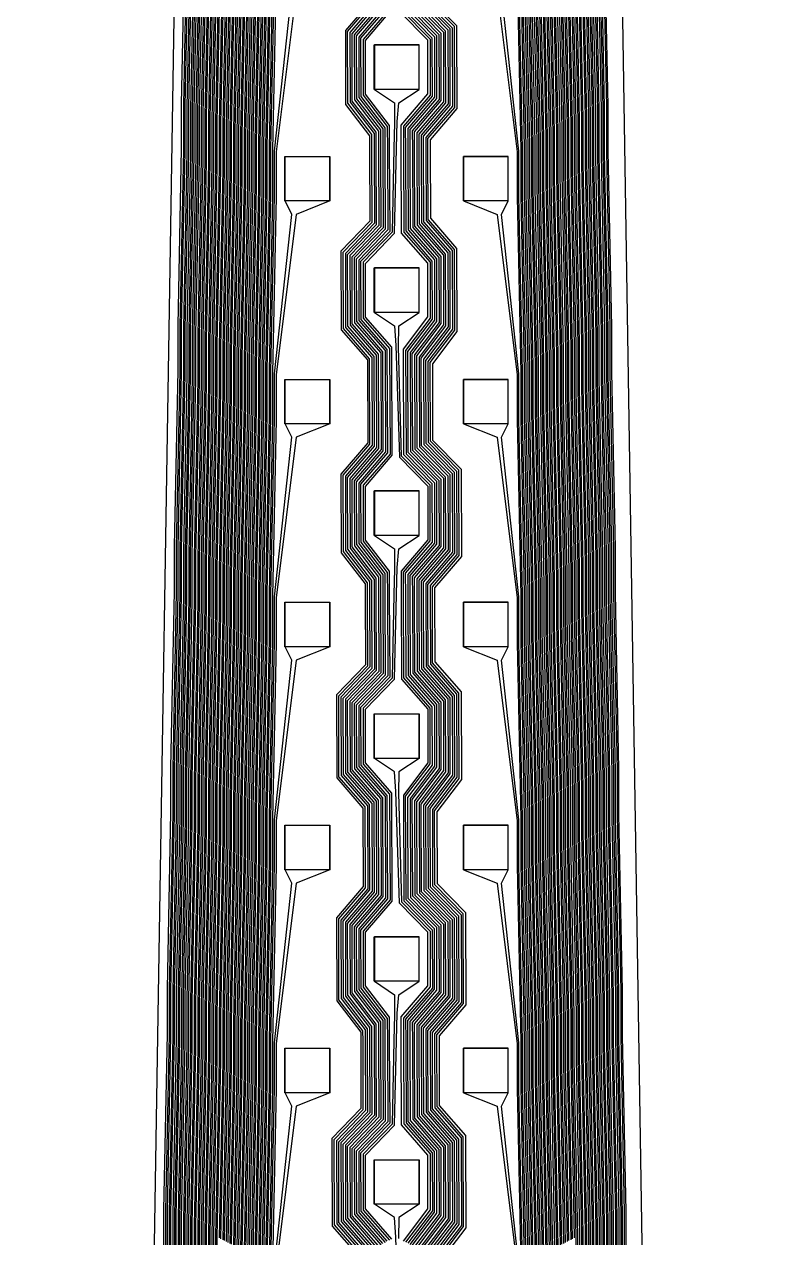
# Model space of a CAD drawing. Header units: inches. Extents: x 106592 to 209533, y 57057 to 74911.
# Drawn here: x 198559.2 to 198726, y 73486.3 to 73758.4 of the extents above; entities that cross this region are included whole.
import ezdxf

# ---------------------------------------------------------------- set-up
doc = ezdxf.new("R2010")
doc.units = ezdxf.units.IN
doc.header["$MEASUREMENT"] = 0
for name, color, linetype in [('metal', 221, 'Continuous'), ('nitride window', 40, 'Continuous'), ('profile', 140, 'Continuous')]:
    doc.layers.add(name, color=color, linetype=linetype)

msp = doc.modelspace()

# ---------------------------------------------------------------- linework, layer by layer
at = {"layer": 'metal'}
for points in [[(198590.42, 73482.47), (198590.42, 73492.47), (198591.22, 73532.07), (198591.22, 73542.07), (198592.02, 73581.67), (198592.02, 73591.67), (198592.82, 73631.27), (198592.82, 73641.27), (198593.62, 73680.86), (198593.62, 73690.86), (198594.42, 73730.46), (198594.42, 73740.46), (198595.22, 73780.06)], [(198595.62, 73779.86), (198594.82, 73740.26), (198594.82, 73730.26), (198594.02, 73690.66), (198594.02, 73680.66), (198593.22, 73641.06), (198593.22, 73631.06), (198592.42, 73591.47), (198592.42, 73581.47), (198591.62, 73541.87), (198591.62, 73531.87), (198590.82, 73492.27), (198590.82, 73482.27)], [(198591.22, 73482.07), (198591.22, 73492.07), (198592.02, 73531.67), (198592.02, 73541.67), (198592.82, 73581.27), (198592.82, 73591.27), (198593.62, 73630.86), (198593.62, 73640.86), (198594.42, 73680.46), (198594.42, 73690.46), (198595.22, 73730.06), (198595.22, 73740.06), (198596.02, 73779.66)], [(198596.42, 73779.45), (198595.62, 73739.86), (198595.62, 73729.86), (198594.82, 73690.26), (198594.82, 73680.26), (198594.02, 73640.66), (198594.02, 73630.66), (198593.22, 73591.06), (198593.22, 73581.06), (198592.42, 73541.47), (198592.42, 73531.47), (198591.62, 73491.87), (198591.62, 73481.87)], [(198592.02, 73481.67), (198592.02, 73491.67), (198592.82, 73531.27), (198592.82, 73541.27), (198593.62, 73580.86), (198593.62, 73590.86), (198594.42, 73630.46), (198594.42, 73640.46), (198595.22, 73680.06), (198595.22, 73690.06), (198596.02, 73729.66), (198596.02, 73739.66), (198596.82, 73779.25)], [(198597.22, 73779.05), (198596.42, 73739.45), (198596.42, 73729.45), (198595.62, 73689.86), (198595.62, 73679.86), (198594.82, 73640.26), (198594.82, 73630.26), (198594.02, 73590.66), (198594.02, 73580.66), (198593.22, 73541.06), (198593.22, 73531.06), (198592.42, 73491.47), (198592.42, 73481.47)], [(198597.62, 73778.85), (198596.82, 73739.25), (198596.82, 73729.25), (198596.02, 73689.66), (198596.02, 73679.66), (198595.22, 73640.06), (198595.22, 73630.06), (198594.42, 73590.46), (198594.42, 73580.46), (198593.62, 73540.86), (198593.62, 73530.86), (198592.82, 73491.27), (198592.82, 73481.27)], [(198593.22, 73481.06), (198593.22, 73491.06), (198594.02, 73530.66), (198594.02, 73540.66), (198594.82, 73580.26), (198594.82, 73590.26), (198595.62, 73629.86), (198595.62, 73639.86), (198596.42, 73679.45), (198596.42, 73689.45), (198597.22, 73729.05), (198597.22, 73739.05), (198598.02, 73778.65)], [(198598.42, 73778.45), (198597.62, 73738.85), (198597.62, 73728.85), (198596.82, 73689.25), (198596.82, 73679.25), (198596.02, 73639.66), (198596.02, 73629.66), (198595.22, 73590.06), (198595.22, 73580.06), (198594.42, 73540.46), (198594.42, 73530.46), (198593.62, 73490.86), (198593.62, 73480.86)], [(198594.02, 73480.66), (198594.02, 73490.66), (198594.82, 73530.26), (198594.82, 73540.26), (198595.62, 73579.86), (198595.62, 73589.86), (198596.42, 73629.45), (198596.42, 73639.45), (198597.22, 73679.05), (198597.22, 73689.05), (198598.02, 73728.65), (198598.02, 73738.65), (198598.82, 73778.25)], [(198594.42, 73480.46), (198594.42, 73490.46), (198595.22, 73530.06), (198595.22, 73540.06), (198596.02, 73579.66), (198596.02, 73589.66), (198596.82, 73629.25), (198596.82, 73639.25), (198597.62, 73678.85), (198597.62, 73688.85), (198598.42, 73728.45), (198598.42, 73738.45), (198599.22, 73778.05)], [(198690.82, 73480.46), (198690.82, 73490.46), (198690.02, 73530.06), (198690.02, 73540.06), (198689.22, 73579.66), (198689.22, 73589.66), (198688.42, 73629.25), (198688.42, 73639.25), (198687.62, 73678.85), (198687.62, 73688.85), (198686.82, 73728.45), (198686.82, 73738.45), (198686.02, 73778.05)], [(198691.22, 73480.66), (198691.22, 73490.66), (198690.42, 73530.26), (198690.42, 73540.26), (198689.62, 73579.86), (198689.62, 73589.86), (198688.82, 73629.45), (198688.82, 73639.45), (198688.02, 73679.05), (198688.02, 73689.05), (198687.22, 73728.65), (198687.22, 73738.65), (198686.42, 73778.25)], [(198686.82, 73778.45), (198687.62, 73738.85), (198687.62, 73728.85), (198688.42, 73689.25), (198688.42, 73679.25), (198689.22, 73639.66), (198689.22, 73629.66), (198690.02, 73590.06), (198690.02, 73580.06), (198690.82, 73540.46), (198690.82, 73530.46), (198691.62, 73490.86), (198691.62, 73480.86)], [(198692.02, 73481.06), (198692.02, 73491.06), (198691.22, 73530.66), (198691.22, 73540.66), (198690.42, 73580.26), (198690.42, 73590.26), (198689.62, 73629.86), (198689.62, 73639.86), (198688.82, 73679.45), (198688.82, 73689.45), (198688.02, 73729.05), (198688.02, 73739.05), (198687.22, 73778.65)], [(198687.62, 73778.85), (198688.42, 73739.25), (198688.42, 73729.25), (198689.22, 73689.66), (198689.22, 73679.66), (198690.02, 73640.06), (198690.02, 73630.06), (198690.82, 73590.46), (198690.82, 73580.46), (198691.62, 73540.86), (198691.62, 73530.86), (198692.42, 73491.27), (198692.42, 73481.27)], [(198688.02, 73779.05), (198688.82, 73739.45), (198688.82, 73729.45), (198689.62, 73689.86), (198689.62, 73679.86), (198690.42, 73640.26), (198690.42, 73630.26), (198691.22, 73590.66), (198691.22, 73580.66), (198692.02, 73541.06), (198692.02, 73531.06), (198692.82, 73491.47), (198692.82, 73481.47)], [(198693.22, 73481.67), (198693.22, 73491.67), (198692.42, 73531.27), (198692.42, 73541.27), (198691.62, 73580.86), (198691.62, 73590.86), (198690.82, 73630.46), (198690.82, 73640.46), (198690.02, 73680.06), (198690.02, 73690.06), (198689.22, 73729.66), (198689.22, 73739.66), (198688.42, 73779.25)], [(198688.82, 73779.45), (198689.62, 73739.86), (198689.62, 73729.86), (198690.42, 73690.26), (198690.42, 73680.26), (198691.22, 73640.66), (198691.22, 73630.66), (198692.02, 73591.06), (198692.02, 73581.06), (198692.82, 73541.47), (198692.82, 73531.47), (198693.62, 73491.87), (198693.62, 73481.87)], [(198694.02, 73482.07), (198694.02, 73492.07), (198693.22, 73531.67), (198693.22, 73541.67), (198692.42, 73581.27), (198692.42, 73591.27), (198691.62, 73630.86), (198691.62, 73640.86), (198690.82, 73680.46), (198690.82, 73690.46), (198690.02, 73730.06), (198690.02, 73740.06), (198689.22, 73779.66)], [(198599.62, 73777.84), (198598.82, 73738.25), (198598.82, 73728.25), (198598.02, 73688.65), (198598.02, 73678.65), (198597.22, 73639.05), (198597.22, 73629.05), (198596.42, 73589.45), (198596.42, 73579.45), (198595.62, 73539.86), (198595.62, 73529.86), (198594.82, 73490.26), (198594.82, 73480.26)], [(198595.22, 73480.06), (198595.22, 73490.06), (198596.02, 73529.66), (198596.02, 73539.66), (198596.82, 73579.25), (198596.82, 73589.25), (198597.62, 73628.85), (198597.62, 73638.85), (198598.42, 73678.45), (198598.42, 73688.45), (198599.22, 73728.05), (198599.22, 73738.05), (198600.02, 73777.64)], [(198600.42, 73777.44), (198599.62, 73737.84), (198599.62, 73727.84), (198598.82, 73688.25), (198598.82, 73678.25), (198598.02, 73638.65), (198598.02, 73628.65), (198597.22, 73589.05), (198597.22, 73579.05), (198596.42, 73539.45), (198596.42, 73529.45), (198595.62, 73489.86), (198595.62, 73479.86)], [(198596.02, 73479.66), (198596.02, 73489.66), (198596.82, 73529.25), (198596.82, 73539.25), (198597.62, 73578.85), (198597.62, 73588.85), (198598.42, 73628.45), (198598.42, 73638.45), (198599.22, 73678.05), (198599.22, 73688.05), (198600.02, 73727.64), (198600.02, 73737.64), (198600.82, 73777.24)], [(198601.22, 73777.04), (198600.42, 73737.44), (198600.42, 73727.44), (198599.62, 73687.84), (198599.62, 73677.84), (198598.82, 73638.25), (198598.82, 73628.25), (198598.02, 73588.65), (198598.02, 73578.65), (198597.22, 73539.05), (198597.22, 73529.05), (198596.42, 73489.45), (198596.42, 73479.45)], [(198596.82, 73479.25), (198596.82, 73489.25), (198597.62, 73528.85), (198597.62, 73538.85), (198598.42, 73578.45), (198598.42, 73588.45), (198599.22, 73628.05), (198599.22, 73638.05), (198600.02, 73677.64), (198600.02, 73687.64), (198600.82, 73727.24), (198600.82, 73737.24), (198601.62, 73776.84)], [(198602.02, 73776.64), (198601.22, 73737.04), (198601.22, 73727.04), (198600.42, 73687.44), (198600.42, 73677.44), (198599.62, 73637.84), (198599.62, 73627.84), (198598.82, 73588.25), (198598.82, 73578.25), (198598.02, 73538.65), (198598.02, 73528.65), (198597.22, 73489.05), (198597.22, 73479.05)], [(198597.62, 73478.85), (198597.62, 73488.85), (198598.42, 73528.45), (198598.42, 73538.45), (198599.22, 73578.05), (198599.22, 73588.05), (198600.02, 73627.64), (198600.02, 73637.64), (198600.82, 73677.24), (198600.82, 73687.24), (198601.62, 73726.84), (198601.62, 73736.84), (198602.42, 73776.44)], [(198602.82, 73776.23), (198602.02, 73736.64), (198602.02, 73726.64), (198601.22, 73687.04), (198601.22, 73677.04), (198600.42, 73637.44), (198600.42, 73627.44), (198599.62, 73587.84), (198599.62, 73577.84), (198598.82, 73538.25), (198598.82, 73528.25), (198598.02, 73488.65), (198598.02, 73478.65)], [(198598.42, 73478.45), (198598.42, 73488.45), (198599.22, 73528.05), (198599.22, 73538.05), (198600.02, 73577.64), (198600.02, 73587.64), (198600.82, 73627.24), (198600.82, 73637.24), (198601.62, 73676.84), (198601.62, 73686.84), (198602.42, 73726.44), (198602.42, 73736.44), (198603.22, 73776.03)], [(198603.62, 73775.83), (198602.82, 73736.23), (198602.82, 73726.23), (198602.02, 73686.64), (198602.02, 73676.64), (198601.22, 73637.04), (198601.22, 73627.04), (198600.42, 73587.44), (198600.42, 73577.44), (198599.62, 73537.84), (198599.62, 73527.84), (198598.82, 73488.25), (198598.82, 73478.25)], [(198599.22, 73478.05), (198599.22, 73488.05), (198600.02, 73527.64), (198600.02, 73537.64), (198600.82, 73577.24), (198600.82, 73587.24), (198601.62, 73626.84), (198601.62, 73636.84), (198602.42, 73676.44), (198602.42, 73686.44), (198603.22, 73726.03), (198603.22, 73736.03), (198604.02, 73775.63)], [(198604.42, 73775.43), (198603.62, 73735.83), (198603.62, 73725.83), (198602.82, 73686.23), (198602.82, 73676.23), (198602.02, 73636.64), (198602.02, 73626.64), (198601.22, 73587.04), (198601.22, 73577.04), (198600.42, 73537.44), (198600.42, 73527.44), (198599.62, 73487.84), (198599.62, 73477.84)], [(198600.02, 73477.64), (198600.02, 73487.64), (198600.82, 73527.24), (198600.82, 73537.24), (198601.62, 73576.84), (198601.62, 73586.84), (198602.42, 73626.44), (198602.42, 73636.44), (198603.22, 73676.03), (198603.22, 73686.03), (198604.02, 73725.63), (198604.02, 73735.63), (198604.82, 73775.23)], [(198685.22, 73477.64), (198685.22, 73487.64), (198684.42, 73527.24), (198684.42, 73537.24), (198683.62, 73576.84), (198683.62, 73586.84), (198682.82, 73626.44), (198682.82, 73636.44), (198682.02, 73676.03), (198682.02, 73686.03), (198681.22, 73725.63), (198681.22, 73735.63), (198680.42, 73775.23)], [(198680.82, 73775.43), (198681.62, 73735.83), (198681.62, 73725.83), (198682.42, 73686.23), (198682.42, 73676.23), (198683.22, 73636.64), (198683.22, 73626.64), (198684.02, 73587.04), (198684.02, 73577.04), (198684.82, 73537.44), (198684.82, 73527.44), (198685.62, 73487.84), (198685.62, 73477.84)], [(198686.02, 73478.05), (198686.02, 73488.05), (198685.22, 73527.64), (198685.22, 73537.64), (198684.42, 73577.24), (198684.42, 73587.24), (198683.62, 73626.84), (198683.62, 73636.84), (198682.82, 73676.44), (198682.82, 73686.44), (198682.02, 73726.03), (198682.02, 73736.03), (198681.22, 73775.63)], [(198681.62, 73775.83), (198682.42, 73736.23), (198682.42, 73726.23), (198683.22, 73686.64), (198683.22, 73676.64), (198684.02, 73637.04), (198684.02, 73627.04), (198684.82, 73587.44), (198684.82, 73577.44), (198685.62, 73537.84), (198685.62, 73527.84), (198686.42, 73488.25), (198686.42, 73478.25)], [(198686.82, 73478.45), (198686.82, 73488.45), (198686.02, 73528.05), (198686.02, 73538.05), (198685.22, 73577.64), (198685.22, 73587.64), (198684.42, 73627.24), (198684.42, 73637.24), (198683.62, 73676.84), (198683.62, 73686.84), (198682.82, 73726.44), (198682.82, 73736.44), (198682.02, 73776.03)], [(198682.42, 73776.23), (198683.22, 73736.64), (198683.22, 73726.64), (198684.02, 73687.04), (198684.02, 73677.04), (198684.82, 73637.44), (198684.82, 73627.44), (198685.62, 73587.84), (198685.62, 73577.84), (198686.42, 73538.25), (198686.42, 73528.25), (198687.22, 73488.65), (198687.22, 73478.65)], [(198687.62, 73478.85), (198687.62, 73488.85), (198686.82, 73528.45), (198686.82, 73538.45), (198686.02, 73578.05), (198686.02, 73588.05), (198685.22, 73627.64), (198685.22, 73637.64), (198684.42, 73677.24), (198684.42, 73687.24), (198683.62, 73726.84), (198683.62, 73736.84), (198682.82, 73776.44)], [(198683.22, 73776.64), (198684.02, 73737.04), (198684.02, 73727.04), (198684.82, 73687.44), (198684.82, 73677.44), (198685.62, 73637.84), (198685.62, 73627.84), (198686.42, 73588.25), (198686.42, 73578.25), (198687.22, 73538.65), (198687.22, 73528.65), (198688.02, 73489.05), (198688.02, 73479.05)], [(198688.42, 73479.25), (198688.42, 73489.25), (198687.62, 73528.85), (198687.62, 73538.85), (198686.82, 73578.45), (198686.82, 73588.45), (198686.02, 73628.05), (198686.02, 73638.05), (198685.22, 73677.64), (198685.22, 73687.64), (198684.42, 73727.24), (198684.42, 73737.24), (198683.62, 73776.84)], [(198684.02, 73777.04), (198684.82, 73737.44), (198684.82, 73727.44), (198685.62, 73687.84), (198685.62, 73677.84), (198686.42, 73638.25), (198686.42, 73628.25), (198687.22, 73588.65), (198687.22, 73578.65), (198688.02, 73539.05), (198688.02, 73529.05), (198688.82, 73489.45), (198688.82, 73479.45)], [(198689.22, 73479.66), (198689.22, 73489.66), (198688.42, 73529.25), (198688.42, 73539.25), (198687.62, 73578.85), (198687.62, 73588.85), (198686.82, 73628.45), (198686.82, 73638.45), (198686.02, 73678.05), (198686.02, 73688.05), (198685.22, 73727.64), (198685.22, 73737.64), (198684.42, 73777.24)], [(198684.82, 73777.44), (198685.62, 73737.84), (198685.62, 73727.84), (198686.42, 73688.25), (198686.42, 73678.25), (198687.22, 73638.65), (198687.22, 73628.65), (198688.02, 73589.05), (198688.02, 73579.05), (198688.82, 73539.45), (198688.82, 73529.45), (198689.62, 73489.86), (198689.62, 73479.86)], [(198690.02, 73480.06), (198690.02, 73490.06), (198689.22, 73529.66), (198689.22, 73539.66), (198688.42, 73579.25), (198688.42, 73589.25), (198687.62, 73628.85), (198687.62, 73638.85), (198686.82, 73678.45), (198686.82, 73688.45), (198686.02, 73728.05), (198686.02, 73738.05), (198685.22, 73777.64)], [(198685.62, 73777.84), (198686.42, 73738.25), (198686.42, 73728.25), (198687.22, 73688.65), (198687.22, 73678.65), (198688.02, 73639.05), (198688.02, 73629.05), (198688.82, 73589.45), (198688.82, 73579.45), (198689.62, 73539.86), (198689.62, 73529.86), (198690.42, 73490.26), (198690.42, 73480.26)], [(198605.22, 73775.03), (198604.42, 73735.43), (198604.42, 73725.43), (198603.62, 73685.83), (198603.62, 73675.83), (198602.82, 73636.23), (198602.82, 73626.23), (198602.02, 73586.64), (198602.02, 73576.64), (198601.22, 73537.04), (198601.22, 73527.04), (198600.42, 73487.44), (198600.42, 73477.44)], [(198600.82, 73477.24), (198600.82, 73487.24), (198601.62, 73526.84), (198601.62, 73536.84), (198602.42, 73576.44), (198602.42, 73586.44), (198603.22, 73626.03), (198603.22, 73636.03), (198604.02, 73675.63), (198604.02, 73685.63), (198604.82, 73725.23), (198604.82, 73735.23), (198605.62, 73774.83)], [(198606.02, 73774.62), (198605.22, 73735.03), (198605.22, 73725.03), (198604.42, 73685.43), (198604.42, 73675.43), (198603.62, 73635.83), (198603.62, 73625.83), (198602.82, 73586.23), (198602.82, 73576.23), (198602.02, 73536.64), (198602.02, 73526.64), (198601.22, 73487.04), (198601.22, 73477.04)], [(198601.62, 73476.84), (198601.62, 73486.84), (198602.42, 73526.44), (198602.42, 73536.44), (198603.22, 73576.03), (198603.22, 73586.03), (198604.02, 73625.63), (198604.02, 73635.63), (198604.82, 73675.23), (198604.82, 73685.23), (198605.62, 73724.83), (198605.62, 73734.83), (198606.42, 73774.42)], [(198606.82, 73774.22), (198606.02, 73734.62), (198606.02, 73724.62), (198605.22, 73685.03), (198605.22, 73675.03), (198604.42, 73635.43), (198604.42, 73625.43), (198603.62, 73585.83), (198603.62, 73575.83), (198602.82, 73536.23), (198602.82, 73526.23), (198602.02, 73486.64), (198602.02, 73476.64)], [(198602.42, 73476.44), (198602.42, 73486.44), (198603.22, 73526.03), (198603.22, 73536.03), (198604.02, 73575.63), (198604.02, 73585.63), (198604.82, 73625.23), (198604.82, 73635.23), (198605.62, 73674.83), (198605.62, 73684.83), (198606.42, 73724.42), (198606.42, 73734.42), (198607.22, 73774.02)], [(198607.62, 73773.82), (198606.82, 73734.22), (198606.82, 73724.22), (198606.02, 73684.62), (198606.02, 73674.62), (198605.22, 73635.03), (198605.22, 73625.03), (198604.42, 73585.43), (198604.42, 73575.43), (198603.62, 73535.83), (198603.62, 73525.83), (198602.82, 73486.23)], [(198603.22, 73486.03), (198604.02, 73525.63), (198604.02, 73535.63), (198604.82, 73575.23), (198604.82, 73585.23), (198605.62, 73624.83), (198605.62, 73634.83), (198606.42, 73674.42), (198606.42, 73684.42), (198607.22, 73724.02), (198607.22, 73734.02), (198608.02, 73773.62)], [(198608.42, 73773.42), (198607.62, 73733.82), (198607.62, 73723.82), (198606.82, 73684.22), (198606.82, 73674.22), (198606.02, 73634.62), (198606.02, 73624.62), (198605.22, 73585.03), (198605.22, 73575.03), (198604.42, 73535.43), (198604.42, 73525.43), (198603.62, 73485.83)], [(198604.02, 73485.63), (198604.82, 73525.23), (198604.82, 73535.23), (198605.62, 73574.83), (198605.62, 73584.83), (198606.42, 73624.42), (198606.42, 73634.42), (198607.22, 73674.02), (198607.22, 73684.02), (198608.02, 73723.62), (198608.02, 73733.62), (198608.82, 73773.22)], [(198609.22, 73773.01), (198608.42, 73733.42), (198608.42, 73723.42), (198607.62, 73683.82), (198607.62, 73673.82), (198606.82, 73634.22), (198606.82, 73624.22), (198606.02, 73584.62), (198606.02, 73574.62), (198605.22, 73535.03), (198605.22, 73525.03), (198604.42, 73485.43)], [(198604.82, 73485.23), (198605.62, 73524.83), (198605.62, 73534.83), (198606.42, 73574.42), (198606.42, 73584.42), (198607.22, 73624.02), (198607.22, 73634.02), (198608.02, 73673.62), (198608.02, 73683.62), (198608.82, 73723.22), (198608.82, 73733.22), (198609.62, 73772.81)], [(198610.02, 73772.61), (198609.22, 73733.01), (198609.22, 73723.01), (198608.42, 73683.42), (198608.42, 73673.42), (198607.62, 73633.82), (198607.62, 73623.82), (198606.82, 73584.22), (198606.82, 73574.22), (198606.02, 73534.62), (198606.02, 73524.62), (198605.22, 73485.03)], [(198675.22, 73772.61), (198676.02, 73733.01), (198676.02, 73723.01), (198676.82, 73683.42), (198676.82, 73673.42), (198677.62, 73633.82), (198677.62, 73623.82), (198678.42, 73584.22), (198678.42, 73574.22), (198679.22, 73534.62), (198679.22, 73524.62), (198680.02, 73485.03)], [(198680.42, 73485.23), (198679.62, 73524.83), (198679.62, 73534.83), (198678.82, 73574.42), (198678.82, 73584.42), (198678.02, 73624.02), (198678.02, 73634.02), (198677.22, 73673.62), (198677.22, 73683.62), (198676.42, 73723.22), (198676.42, 73733.22), (198675.62, 73772.81)], [(198676.02, 73773.01), (198676.82, 73733.42), (198676.82, 73723.42), (198677.62, 73683.82), (198677.62, 73673.82), (198678.42, 73634.22), (198678.42, 73624.22), (198679.22, 73584.62), (198679.22, 73574.62), (198680.02, 73535.03), (198680.02, 73525.03), (198680.82, 73485.43)], [(198681.22, 73485.63), (198680.42, 73525.23), (198680.42, 73535.23), (198679.62, 73574.83), (198679.62, 73584.83), (198678.82, 73624.42), (198678.82, 73634.42), (198678.02, 73674.02), (198678.02, 73684.02), (198677.22, 73723.62), (198677.22, 73733.62), (198676.42, 73773.22)], [(198676.82, 73773.42), (198677.62, 73733.82), (198677.62, 73723.82), (198678.42, 73684.22), (198678.42, 73674.22), (198679.22, 73634.62), (198679.22, 73624.62), (198680.02, 73585.03), (198680.02, 73575.03), (198680.82, 73535.43), (198680.82, 73525.43), (198681.62, 73485.83)], [(198682.02, 73486.03), (198681.22, 73525.63), (198681.22, 73535.63), (198680.42, 73575.23), (198680.42, 73585.23), (198679.62, 73624.83), (198679.62, 73634.83), (198678.82, 73674.42), (198678.82, 73684.42), (198678.02, 73724.02), (198678.02, 73734.02), (198677.22, 73773.62)], [(198677.62, 73773.82), (198678.42, 73734.22), (198678.42, 73724.22), (198679.22, 73684.62), (198679.22, 73674.62), (198680.02, 73635.03), (198680.02, 73625.03), (198680.82, 73585.43), (198680.82, 73575.43), (198681.62, 73535.83), (198681.62, 73525.83), (198682.42, 73486.23)], [(198682.82, 73476.44), (198682.82, 73486.44), (198682.02, 73526.03), (198682.02, 73536.03), (198681.22, 73575.63), (198681.22, 73585.63), (198680.42, 73625.23), (198680.42, 73635.23), (198679.62, 73674.83), (198679.62, 73684.83), (198678.82, 73724.42), (198678.82, 73734.42), (198678.02, 73774.02)], [(198683.22, 73476.64), (198683.22, 73486.64), (198682.42, 73526.23), (198682.42, 73536.23), (198681.62, 73575.83), (198681.62, 73585.83), (198680.82, 73625.43), (198680.82, 73635.43), (198680.02, 73675.03), (198680.02, 73685.03), (198679.22, 73724.62), (198679.22, 73734.62), (198678.42, 73774.22)], [(198678.82, 73774.42), (198679.62, 73734.83), (198679.62, 73724.83), (198680.42, 73685.23), (198680.42, 73675.23), (198681.22, 73635.63), (198681.22, 73625.63), (198682.02, 73586.03), (198682.02, 73576.03), (198682.82, 73536.44), (198682.82, 73526.44), (198683.62, 73486.84), (198683.62, 73476.84)], [(198679.22, 73774.62), (198680.02, 73735.03), (198680.02, 73725.03), (198680.82, 73685.43), (198680.82, 73675.43), (198681.62, 73635.83), (198681.62, 73625.83), (198682.42, 73586.23), (198682.42, 73576.23), (198683.22, 73536.64), (198683.22, 73526.64), (198684.02, 73487.04), (198684.02, 73477.04)], [(198684.42, 73477.24), (198684.42, 73487.24), (198683.62, 73526.84), (198683.62, 73536.84), (198682.82, 73576.44), (198682.82, 73586.44), (198682.02, 73626.03), (198682.02, 73636.03), (198681.22, 73675.63), (198681.22, 73685.63), (198680.42, 73725.23), (198680.42, 73735.23), (198679.62, 73774.83)], [(198680.02, 73775.03), (198680.82, 73735.43), (198680.82, 73725.43), (198681.62, 73685.83), (198681.62, 73675.83), (198682.42, 73636.23), (198682.42, 73626.23), (198683.22, 73586.64), (198683.22, 73576.64), (198684.02, 73537.04), (198684.02, 73527.04), (198684.82, 73487.44), (198684.82, 73477.44)], [(198605.62, 73484.83), (198606.42, 73524.42), (198606.42, 73534.42), (198607.22, 73574.02), (198607.22, 73584.02), (198608.02, 73623.62), (198608.02, 73633.62), (198608.82, 73673.22), (198608.82, 73683.22), (198609.62, 73722.81), (198609.62, 73732.81), (198610.42, 73772.41)], [(198610.82, 73772.21), (198610.02, 73732.61), (198610.02, 73722.61), (198609.22, 73683.01), (198609.22, 73673.01), (198608.42, 73633.42), (198608.42, 73623.42), (198607.62, 73583.82), (198607.62, 73573.82), (198606.82, 73534.22), (198606.82, 73524.22), (198606.02, 73484.62)], [(198606.42, 73484.42), (198607.22, 73524.02), (198607.22, 73534.02), (198608.02, 73573.62), (198608.02, 73583.62), (198608.82, 73623.22), (198608.82, 73633.22), (198609.62, 73672.81), (198609.62, 73682.81), (198610.42, 73722.41), (198610.42, 73732.41), (198611.22, 73772.01)], [(198611.62, 73771.81), (198610.82, 73732.21), (198610.82, 73722.21), (198610.02, 73682.61), (198610.02, 73672.61), (198609.22, 73633.01), (198609.22, 73623.01), (198608.42, 73583.42), (198608.42, 73573.42), (198607.62, 73533.82), (198607.62, 73523.82), (198606.82, 73484.22)], [(198607.22, 73484.02), (198608.02, 73523.62), (198608.02, 73533.62), (198608.82, 73573.22), (198608.82, 73583.22), (198609.62, 73622.81), (198609.62, 73632.81), (198610.42, 73672.41), (198610.42, 73682.41), (198611.22, 73722.01), (198611.22, 73732.01), (198612.02, 73771.61)], [(198612.42, 73771.4), (198611.62, 73731.81), (198611.62, 73721.81), (198610.82, 73682.21), (198610.82, 73672.21), (198610.02, 73632.61), (198610.02, 73622.61), (198609.22, 73583.01), (198609.22, 73573.01), (198608.42, 73533.42), (198608.42, 73523.42), (198607.62, 73483.82)], [(198608.02, 73483.62), (198608.82, 73523.22), (198608.82, 73533.22), (198609.62, 73572.81), (198609.62, 73582.81), (198610.42, 73622.41), (198610.42, 73632.41), (198611.22, 73672.01), (198611.22, 73682.01), (198612.02, 73721.61), (198612.02, 73731.61), (198612.82, 73771.2)], [(198613.22, 73771), (198612.42, 73731.4), (198612.42, 73721.4), (198611.62, 73681.81), (198611.62, 73671.81), (198610.82, 73632.21), (198610.82, 73622.21), (198610.02, 73582.61), (198610.02, 73572.61), (198609.22, 73533.01), (198609.22, 73523.01), (198608.42, 73483.42)], [(198608.82, 73483.22), (198609.62, 73522.81), (198609.62, 73532.81), (198610.42, 73572.41), (198610.42, 73582.41), (198611.22, 73622.01), (198611.22, 73632.01), (198612.02, 73671.61), (198612.02, 73681.61), (198612.82, 73721.2), (198612.82, 73731.2), (198613.62, 73770.8)], [(198614.02, 73770.6), (198613.22, 73731), (198613.22, 73721), (198612.42, 73681.4), (198612.42, 73671.4), (198611.62, 73631.81), (198611.62, 73621.81), (198610.82, 73582.21), (198610.82, 73572.21), (198610.02, 73532.61), (198610.02, 73522.61), (198609.22, 73483.01)], [(198609.62, 73482.81), (198610.42, 73522.41), (198610.42, 73532.41), (198611.22, 73572.01), (198611.22, 73582.01), (198612.02, 73621.61), (198612.02, 73631.61), (198612.82, 73671.2), (198612.82, 73681.2), (198613.62, 73720.8), (198613.62, 73730.8), (198614.42, 73770.4)], [(198614.82, 73770.2), (198614.02, 73730.6), (198614.02, 73720.6), (198613.22, 73681), (198613.22, 73671), (198612.42, 73631.4), (198612.42, 73621.4), (198611.62, 73581.81), (198611.62, 73571.81), (198610.82, 73532.21), (198610.82, 73522.21), (198610.02, 73482.61)], [(198610.42, 73482.41), (198611.22, 73522.01), (198611.22, 73532.01), (198612.02, 73571.61), (198612.02, 73581.61), (198612.82, 73621.2), (198612.82, 73631.2), (198613.62, 73670.8), (198613.62, 73680.8), (198614.42, 73720.4), (198614.42, 73730.4), (198615.22, 73769.99)], [(198615.62, 73769.79), (198614.82, 73730.2), (198614.82, 73720.2), (198614.02, 73680.6), (198614.02, 73670.6), (198613.22, 73631), (198613.22, 73621), (198612.42, 73581.4), (198612.42, 73571.4), (198611.62, 73531.81), (198611.62, 73521.81), (198610.82, 73482.21)], [(198669.62, 73769.79), (198670.42, 73730.2), (198670.42, 73720.2), (198671.22, 73680.6), (198671.22, 73670.6), (198672.02, 73631), (198672.02, 73621), (198672.82, 73581.4), (198672.82, 73571.4), (198673.62, 73531.81), (198673.62, 73521.81), (198674.42, 73482.21)], [(198674.82, 73482.41), (198674.02, 73522.01), (198674.02, 73532.01), (198673.22, 73571.61), (198673.22, 73581.61), (198672.42, 73621.2), (198672.42, 73631.2), (198671.62, 73670.8), (198671.62, 73680.8), (198670.82, 73720.4), (198670.82, 73730.4), (198670.02, 73769.99)], [(198670.42, 73770.2), (198671.22, 73730.6), (198671.22, 73720.6), (198672.02, 73681), (198672.02, 73671), (198672.82, 73631.4), (198672.82, 73621.4), (198673.62, 73581.81), (198673.62, 73571.81), (198674.42, 73532.21), (198674.42, 73522.21), (198675.22, 73482.61)], [(198675.62, 73482.81), (198674.82, 73522.41), (198674.82, 73532.41), (198674.02, 73572.01), (198674.02, 73582.01), (198673.22, 73621.61), (198673.22, 73631.61), (198672.42, 73671.2), (198672.42, 73681.2), (198671.62, 73720.8), (198671.62, 73730.8), (198670.82, 73770.4)], [(198671.22, 73770.6), (198672.02, 73731), (198672.02, 73721), (198672.82, 73681.4), (198672.82, 73671.4), (198673.62, 73631.81), (198673.62, 73621.81), (198674.42, 73582.21), (198674.42, 73572.21), (198675.22, 73532.61), (198675.22, 73522.61), (198676.02, 73483.01)], [(198676.42, 73483.22), (198675.62, 73522.81), (198675.62, 73532.81), (198674.82, 73572.41), (198674.82, 73582.41), (198674.02, 73622.01), (198674.02, 73632.01), (198673.22, 73671.61), (198673.22, 73681.61), (198672.42, 73721.2), (198672.42, 73731.2), (198671.62, 73770.8)], [(198672.02, 73771), (198672.82, 73731.4), (198672.82, 73721.4), (198673.62, 73681.81), (198673.62, 73671.81), (198674.42, 73632.21), (198674.42, 73622.21), (198675.22, 73582.61), (198675.22, 73572.61), (198676.02, 73533.01), (198676.02, 73523.01), (198676.82, 73483.42)], [(198677.22, 73483.62), (198676.42, 73523.22), (198676.42, 73533.22), (198675.62, 73572.81), (198675.62, 73582.81), (198674.82, 73622.41), (198674.82, 73632.41), (198674.02, 73672.01), (198674.02, 73682.01), (198673.22, 73721.61), (198673.22, 73731.61), (198672.42, 73771.2)], [(198677.62, 73483.82), (198676.82, 73523.42), (198676.82, 73533.42), (198676.02, 73573.01), (198676.02, 73583.01), (198675.22, 73622.61), (198675.22, 73632.61), (198674.42, 73672.21), (198674.42, 73682.21), (198673.62, 73721.81), (198673.62, 73731.81), (198672.82, 73771.4)], [(198673.22, 73771.61), (198674.02, 73732.01), (198674.02, 73722.01), (198674.82, 73682.41), (198674.82, 73672.41), (198675.62, 73632.81), (198675.62, 73622.81), (198676.42, 73583.22), (198676.42, 73573.22), (198677.22, 73533.62), (198677.22, 73523.62), (198678.02, 73484.02)], [(198673.62, 73771.81), (198674.42, 73732.21), (198674.42, 73722.21), (198675.22, 73682.61), (198675.22, 73672.61), (198676.02, 73633.01), (198676.02, 73623.01), (198676.82, 73583.42), (198676.82, 73573.42), (198677.62, 73533.82), (198677.62, 73523.82), (198678.42, 73484.22)], [(198678.82, 73484.42), (198678.02, 73524.02), (198678.02, 73534.02), (198677.22, 73573.62), (198677.22, 73583.62), (198676.42, 73623.22), (198676.42, 73633.22), (198675.62, 73672.81), (198675.62, 73682.81), (198674.82, 73722.41), (198674.82, 73732.41), (198674.02, 73772.01)], [(198674.42, 73772.21), (198675.22, 73732.61), (198675.22, 73722.61), (198676.02, 73683.01), (198676.02, 73673.01), (198676.82, 73633.42), (198676.82, 73623.42), (198677.62, 73583.82), (198677.62, 73573.82), (198678.42, 73534.22), (198678.42, 73524.22), (198679.22, 73484.62)], [(198679.62, 73484.83), (198678.82, 73524.42), (198678.82, 73534.42), (198678.02, 73574.02), (198678.02, 73584.02), (198677.22, 73623.62), (198677.22, 73633.62), (198676.42, 73673.22), (198676.42, 73683.22), (198675.62, 73722.81), (198675.62, 73732.81), (198674.82, 73772.41)], [(198611.22, 73482.01), (198612.02, 73521.61), (198612.02, 73531.61), (198612.82, 73571.2), (198612.82, 73581.2), (198613.62, 73620.8), (198613.62, 73630.8), (198614.42, 73670.4), (198614.42, 73680.4), (198615.22, 73719.99), (198615.22, 73729.99), (198619.12, 73765.79)], [(198620.12, 73765.79), (198615.62, 73729.79), (198615.62, 73719.79), (198614.82, 73680.2), (198614.82, 73670.2), (198614.02, 73630.6), (198614.02, 73620.6), (198613.22, 73581), (198613.22, 73571), (198612.42, 73531.4), (198612.42, 73521.4), (198611.62, 73481.81)], [(198652.12, 73481.54), (198657.62, 73488.79), (198657.54, 73508.94), (198651.67, 73515.7), (198651.62, 73530.54), (198651.62, 73531.79), (198657.62, 73538.79), (198657.54, 73558.94), (198651.17, 73565.44), (198651.12, 73582.04), (198656.62, 73589.29), (198656.55, 73608.42), (198650.67, 73615.18), (198650.63, 73630.54), (198650.62, 73632.29), (198656.62, 73639.29), (198656.55, 73658.42), (198650.18, 73664.92), (198650.12, 73682.54), (198655.62, 73689.79), (198655.56, 73707.91), (198649.68, 73714.67), (198649.63, 73730.54), (198649.62, 73732.79), (198655.62, 73739.79), (198655.56, 73757.91), (198649.19, 73764.41)], [(198649.68, 73764.67), (198656.05, 73758.17), (198656.12, 73739.54), (198650.12, 73732.54), (198650.13, 73730.54), (198650.18, 73714.92), (198656.05, 73708.17), (198656.12, 73689.54), (198650.62, 73682.29), (198650.67, 73665.18), (198657.05, 73658.68), (198657.12, 73639.04), (198651.12, 73632.04), (198651.12, 73630.54), (198651.17, 73615.44), (198657.05, 73608.68), (198657.12, 73589.04), (198651.62, 73581.79), (198651.67, 73565.7), (198658.04, 73559.2), (198658.12, 73538.54), (198652.12, 73531.54), (198652.12, 73530.54), (198652.16, 73515.95), (198658.04, 73509.2), (198658.12, 73488.54), (198652.62, 73481.29)], [(198665.12, 73765.79), (198669.62, 73729.79), (198669.62, 73719.79), (198670.42, 73680.2), (198670.42, 73670.2), (198671.22, 73630.6), (198671.22, 73620.6), (198672.02, 73581), (198672.02, 73571), (198672.82, 73531.4), (198672.82, 73521.4), (198673.62, 73481.81)], [(198674.02, 73482.01), (198673.22, 73521.61), (198673.22, 73531.61), (198672.42, 73571.2), (198672.42, 73581.2), (198671.62, 73620.8), (198671.62, 73630.8), (198670.82, 73670.4), (198670.82, 73680.4), (198670.02, 73719.99), (198670.02, 73729.99), (198666.12, 73765.79)], [(198637.12, 73764.04), (198631.12, 73757.04), (198631.17, 73740.44), (198636.55, 73733.42), (198636.56, 73730.54), (198636.62, 73714.29), (198630.12, 73707.54), (198630.18, 73689.92), (198636.05, 73683.17), (198636.12, 73664.54), (198630.12, 73657.54), (198630.18, 73639.92), (198635.56, 73632.91), (198635.57, 73630.54), (198635.62, 73614.79), (198629.12, 73608.04), (198629.19, 73589.41), (198635.06, 73582.65), (198635.12, 73565.04), (198629.12, 73558.04), (198629.19, 73539.41), (198634.57, 73532.39), (198634.57, 73530.54), (198634.62, 73515.29), (198628.12, 73508.54), (198628.19, 73488.89), (198634.07, 73482.14)], [(198634.57, 73482.39), (198628.69, 73489.15), (198628.62, 73508.29), (198635.12, 73515.04), (198635.07, 73530.54), (198635.06, 73532.65), (198629.68, 73539.67), (198629.62, 73557.79), (198635.62, 73564.79), (198635.56, 73582.91), (198629.68, 73589.67), (198629.62, 73607.79), (198636.12, 73614.54), (198636.06, 73630.54), (198636.05, 73633.17), (198630.67, 73640.18), (198630.62, 73657.29), (198636.62, 73664.29), (198636.55, 73683.42), (198630.67, 73690.18), (198630.62, 73707.29), (198637.12, 73714.04), (198637.06, 73730.54), (198637.05, 73733.68), (198631.67, 73740.7), (198631.62, 73756.79), (198637.62, 73763.79)], [(198638.12, 73763.54), (198632.12, 73756.54), (198632.16, 73740.95), (198637.54, 73733.94), (198637.56, 73730.54), (198637.62, 73713.79), (198631.12, 73707.04), (198631.17, 73690.44), (198637.05, 73683.68), (198637.12, 73664.04), (198631.12, 73657.04), (198631.17, 73640.44), (198636.55, 73633.42), (198636.56, 73630.54), (198636.62, 73614.29), (198630.12, 73607.54), (198630.18, 73589.92), (198636.05, 73583.17), (198636.12, 73564.54), (198630.12, 73557.54), (198630.18, 73539.92), (198635.56, 73532.91), (198635.57, 73530.54), (198635.62, 73514.79), (198629.12, 73508.04), (198629.19, 73489.41), (198635.06, 73482.65)], [(198635.56, 73482.91), (198629.68, 73489.67), (198629.62, 73507.79), (198636.12, 73514.54), (198636.06, 73530.54), (198636.05, 73533.17), (198630.67, 73540.18), (198630.62, 73557.29), (198636.62, 73564.29), (198636.55, 73583.42), (198630.67, 73590.18), (198630.62, 73607.29), (198637.12, 73614.04), (198637.06, 73630.54), (198637.05, 73633.68), (198631.67, 73640.7), (198631.62, 73656.79), (198637.62, 73663.79), (198637.54, 73683.94), (198631.67, 73690.7), (198631.62, 73706.79), (198638.12, 73713.54), (198638.05, 73730.54), (198638.04, 73734.2), (198632.66, 73741.21), (198632.62, 73756.29), (198638.62, 73763.29)], [(198639.12, 73763.04), (198633.12, 73756.04), (198633.15, 73741.47), (198638.54, 73734.45), (198638.55, 73730.54), (198638.62, 73713.29), (198632.12, 73706.54), (198632.16, 73690.95), (198638.04, 73684.2), (198638.12, 73663.54), (198632.12, 73656.54), (198632.16, 73640.95), (198637.54, 73633.94), (198637.56, 73630.54), (198637.62, 73613.79), (198631.12, 73607.04), (198631.17, 73590.44), (198637.05, 73583.68), (198637.12, 73564.04), (198631.12, 73557.04), (198631.17, 73540.44), (198636.55, 73533.42), (198636.56, 73530.54), (198636.62, 73514.29), (198630.12, 73507.54), (198630.18, 73489.92), (198636.05, 73483.17)], [(198636.55, 73483.42), (198630.67, 73490.18), (198630.62, 73507.29), (198637.12, 73514.04), (198637.06, 73530.54), (198637.05, 73533.68), (198631.67, 73540.7), (198631.62, 73556.79), (198637.62, 73563.79), (198637.54, 73583.94), (198631.67, 73590.7), (198631.62, 73606.79), (198638.12, 73613.54), (198638.05, 73630.54), (198638.04, 73634.2), (198632.66, 73641.21), (198632.62, 73656.29), (198638.62, 73663.29), (198638.54, 73684.45), (198632.66, 73691.21), (198632.62, 73706.29), (198639.12, 73713.04), (198639.05, 73730.54), (198639.03, 73734.71), (198633.65, 73741.73), (198633.62, 73755.79), (198639.62, 73762.79)], [(198640.12, 73762.54), (198634.12, 73755.54), (198634.15, 73741.98), (198639.53, 73734.97), (198639.55, 73730.54), (198639.62, 73712.79), (198633.12, 73706.04), (198633.15, 73691.47), (198639.03, 73684.71), (198639.12, 73663.04), (198633.12, 73656.04), (198633.15, 73641.47), (198638.54, 73634.45), (198638.55, 73630.54), (198638.62, 73613.29), (198632.12, 73606.54), (198632.16, 73590.95), (198638.04, 73584.2), (198638.12, 73563.54), (198632.12, 73556.54), (198632.16, 73540.95), (198637.54, 73533.94), (198637.56, 73530.54), (198637.62, 73513.79), (198631.12, 73507.04), (198631.17, 73490.44), (198637.05, 73483.68)], [(198637.54, 73483.94), (198631.67, 73490.7), (198631.62, 73506.79), (198638.12, 73513.54), (198638.05, 73530.54), (198638.04, 73534.2), (198632.66, 73541.21), (198632.62, 73556.29), (198638.62, 73563.29), (198638.54, 73584.45), (198632.66, 73591.21), (198632.62, 73606.29), (198639.12, 73613.04), (198639.05, 73630.54), (198639.03, 73634.71), (198633.65, 73641.73), (198633.62, 73655.79), (198639.62, 73662.79), (198639.53, 73684.97), (198633.65, 73691.73), (198633.62, 73705.79), (198640.12, 73712.54), (198640.04, 73730.54), (198640.02, 73735.23), (198634.64, 73742.24), (198634.62, 73755.29), (198640.62, 73762.29)], [(198641.12, 73762.04), (198635.12, 73755.04), (198635.14, 73742.5), (198640.52, 73735.48), (198640.54, 73730.54), (198640.62, 73712.29), (198634.12, 73705.54), (198634.15, 73691.98), (198640.02, 73685.23), (198640.12, 73662.54), (198634.12, 73655.54), (198634.15, 73641.98), (198639.53, 73634.97), (198639.55, 73630.54), (198639.62, 73612.79), (198633.12, 73606.04), (198633.15, 73591.47), (198639.03, 73584.71), (198639.12, 73563.04), (198633.12, 73556.04), (198633.15, 73541.47), (198638.54, 73534.45), (198638.55, 73530.54), (198638.62, 73513.29), (198632.12, 73506.54), (198632.16, 73490.95), (198638.04, 73484.2)], [(198638.54, 73484.45), (198632.66, 73491.21), (198632.62, 73506.29), (198639.12, 73513.04), (198639.05, 73530.54), (198639.03, 73534.71), (198633.65, 73541.73), (198633.62, 73555.79), (198639.62, 73562.79), (198639.53, 73584.97), (198633.65, 73591.73), (198633.62, 73605.79), (198640.12, 73612.54), (198640.04, 73630.54), (198640.02, 73635.23), (198634.64, 73642.24), (198634.62, 73655.29), (198640.62, 73662.29), (198640.52, 73685.48), (198634.64, 73692.24), (198634.62, 73705.29), (198641.12, 73712.04), (198641.04, 73730.54), (198641.02, 73735.74), (198635.64, 73742.76), (198635.62, 73754.79), (198641.62, 73761.79)], [(198643.73, 73761.58), (198650.1, 73755.07), (198650.12, 73742.54), (198644.12, 73735.54), (198644.14, 73730.54), (198644.22, 73711.83), (198650.1, 73705.07), (198650.12, 73692.54), (198644.62, 73685.29), (198644.72, 73662.09), (198651.09, 73655.59), (198651.12, 73642.04), (198645.12, 73635.04), (198645.14, 73630.54), (198645.22, 73612.35), (198651.09, 73605.59), (198651.12, 73592.04), (198645.62, 73584.79), (198645.71, 73562.61), (198652.09, 73556.11), (198652.12, 73541.54), (198646.12, 73534.54), (198646.14, 73530.54), (198646.21, 73512.86), (198652.09, 73506.11), (198652.12, 73491.54), (198646.62, 73484.29)], [(198647.12, 73484.04), (198652.62, 73491.29), (198652.58, 73506.36), (198646.7, 73513.12), (198646.64, 73530.54), (198646.62, 73534.29), (198652.62, 73541.29), (198652.58, 73556.36), (198646.21, 73562.86), (198646.12, 73584.54), (198651.62, 73591.79), (198651.59, 73605.85), (198645.71, 73612.61), (198645.64, 73630.54), (198645.62, 73634.79), (198651.62, 73641.79), (198651.59, 73655.85), (198645.22, 73662.35), (198645.12, 73685.04), (198650.62, 73692.29), (198650.6, 73705.33), (198644.72, 73712.09), (198644.64, 73730.54), (198644.62, 73735.29), (198650.62, 73742.29), (198650.6, 73755.33), (198644.22, 73761.83)], [(198644.72, 73762.09), (198651.09, 73755.59), (198651.12, 73742.04), (198645.12, 73735.04), (198645.14, 73730.54), (198645.22, 73712.35), (198651.09, 73705.59), (198651.12, 73692.04), (198645.62, 73684.79), (198645.71, 73662.61), (198652.09, 73656.11), (198652.12, 73641.54), (198646.12, 73634.54), (198646.14, 73630.54), (198646.21, 73612.86), (198652.09, 73606.11), (198652.12, 73591.54), (198646.62, 73584.29), (198646.7, 73563.12), (198653.08, 73556.62), (198653.12, 73541.04), (198647.12, 73534.04), (198647.13, 73530.54), (198647.2, 73513.38), (198653.08, 73506.62), (198653.12, 73491.04), (198647.62, 73483.79)], [(198648.12, 73483.54), (198653.62, 73490.79), (198653.57, 73506.88), (198647.7, 73513.64), (198647.63, 73530.54), (198647.62, 73533.79), (198653.62, 73540.79), (198653.57, 73556.88), (198647.2, 73563.38), (198647.12, 73584.04), (198652.62, 73591.29), (198652.58, 73606.36), (198646.7, 73613.12), (198646.64, 73630.54), (198646.62, 73634.29), (198652.62, 73641.29), (198652.58, 73656.36), (198646.21, 73662.86), (198646.12, 73684.54), (198651.62, 73691.79), (198651.59, 73705.85), (198645.71, 73712.61), (198645.64, 73730.54), (198645.62, 73734.79), (198651.62, 73741.79), (198651.59, 73755.85), (198645.22, 73762.35)], [(198645.71, 73762.61), (198652.09, 73756.11), (198652.12, 73741.54), (198646.12, 73734.54), (198646.14, 73730.54), (198646.21, 73712.86), (198652.09, 73706.11), (198652.12, 73691.54), (198646.62, 73684.29), (198646.7, 73663.12), (198653.08, 73656.62), (198653.12, 73641.04), (198647.12, 73634.04), (198647.13, 73630.54), (198647.2, 73613.38), (198653.08, 73606.62), (198653.12, 73591.04), (198647.62, 73583.79), (198647.7, 73563.64), (198654.07, 73557.14), (198654.12, 73540.54), (198648.12, 73533.54), (198648.13, 73530.54), (198648.19, 73513.89), (198654.07, 73507.14), (198654.12, 73490.54), (198648.62, 73483.29)], [(198649.12, 73483.04), (198654.62, 73490.29), (198654.57, 73507.39), (198648.69, 73514.15), (198648.63, 73530.54), (198648.62, 73533.29), (198654.62, 73540.29), (198654.57, 73557.39), (198648.19, 73563.89), (198648.12, 73583.54), (198653.62, 73590.79), (198653.57, 73606.88), (198647.7, 73613.64), (198647.63, 73630.54), (198647.62, 73633.79), (198653.62, 73640.79), (198653.57, 73656.88), (198647.2, 73663.38), (198647.12, 73684.04), (198652.62, 73691.29), (198652.58, 73706.36), (198646.7, 73713.12), (198646.64, 73730.54), (198646.62, 73734.29), (198652.62, 73741.29), (198652.58, 73756.36), (198646.21, 73762.86)], [(198646.7, 73763.12), (198653.08, 73756.62), (198653.12, 73741.04), (198647.12, 73734.04), (198647.13, 73730.54), (198647.2, 73713.38), (198653.08, 73706.62), (198653.12, 73691.04), (198647.62, 73683.79), (198647.7, 73663.64), (198654.07, 73657.14), (198654.12, 73640.54), (198648.12, 73633.54), (198648.13, 73630.54), (198648.19, 73613.89), (198654.07, 73607.14), (198654.12, 73590.54), (198648.62, 73583.29), (198648.69, 73564.15), (198655.06, 73557.65), (198655.12, 73540.04), (198649.12, 73533.04), (198649.13, 73530.54), (198649.19, 73514.41), (198655.06, 73507.65), (198655.12, 73490.04), (198649.62, 73482.79)], [(198650.12, 73482.54), (198655.62, 73489.79), (198655.56, 73507.91), (198649.68, 73514.67), (198649.63, 73530.54), (198649.62, 73532.79), (198655.62, 73539.79), (198655.56, 73557.91), (198649.19, 73564.41), (198649.12, 73583.04), (198654.62, 73590.29), (198654.57, 73607.39), (198648.69, 73614.15), (198648.63, 73630.54), (198648.62, 73633.29), (198654.62, 73640.29), (198654.57, 73657.39), (198648.19, 73663.89), (198648.12, 73683.54), (198653.62, 73690.79), (198653.57, 73706.88), (198647.7, 73713.64), (198647.63, 73730.54), (198647.62, 73733.79), (198653.62, 73740.79), (198653.57, 73756.88), (198647.2, 73763.38)], [(198647.7, 73763.64), (198654.07, 73757.14), (198654.12, 73740.54), (198648.12, 73733.54), (198648.13, 73730.54), (198648.19, 73713.89), (198654.07, 73707.14), (198654.12, 73690.54), (198648.62, 73683.29), (198648.69, 73664.15), (198655.06, 73657.65), (198655.12, 73640.04), (198649.12, 73633.04), (198649.13, 73630.54), (198649.19, 73614.41), (198655.06, 73607.65), (198655.12, 73590.04), (198649.62, 73582.79), (198649.68, 73564.67), (198656.05, 73558.17), (198656.12, 73539.54), (198650.12, 73532.54), (198650.13, 73530.54), (198650.18, 73514.92), (198656.05, 73508.17), (198656.12, 73489.54), (198650.62, 73482.29)], [(198651.12, 73482.04), (198656.62, 73489.29), (198656.55, 73508.42), (198650.67, 73515.18), (198650.63, 73530.54), (198650.62, 73532.29), (198656.62, 73539.29), (198656.55, 73558.42), (198650.18, 73564.92), (198650.12, 73582.54), (198655.62, 73589.79), (198655.56, 73607.91), (198649.68, 73614.67), (198649.63, 73630.54), (198649.62, 73632.79), (198655.62, 73639.79), (198655.56, 73657.91), (198649.19, 73664.41), (198649.12, 73683.04), (198654.62, 73690.29), (198654.57, 73707.39), (198648.69, 73714.15), (198648.63, 73730.54), (198648.62, 73733.29), (198654.62, 73740.29), (198654.57, 73757.39), (198648.19, 73763.89)], [(198648.69, 73764.15), (198655.06, 73757.65), (198655.12, 73740.04), (198649.12, 73733.04), (198649.13, 73730.54), (198649.19, 73714.41), (198655.06, 73707.65), (198655.12, 73690.04), (198649.62, 73682.79), (198649.68, 73664.67), (198656.05, 73658.17), (198656.12, 73639.54), (198650.12, 73632.54), (198650.13, 73630.54), (198650.18, 73614.92), (198656.05, 73608.17), (198656.12, 73589.54), (198650.62, 73582.29), (198650.67, 73565.18), (198657.05, 73558.68), (198657.12, 73539.04), (198651.12, 73532.04), (198651.12, 73530.54), (198651.17, 73515.44), (198657.05, 73508.68), (198657.12, 73489.04), (198651.62, 73481.79)], [(198646.12, 73484.54), (198651.62, 73491.79), (198651.59, 73505.85), (198645.71, 73512.61), (198645.64, 73530.54), (198645.62, 73534.79), (198651.62, 73541.79), (198651.59, 73555.85), (198645.22, 73562.35), (198645.12, 73585.04), (198650.62, 73592.29), (198650.6, 73605.33), (198644.72, 73612.09), (198644.64, 73630.54), (198644.62, 73635.29), (198650.62, 73642.29), (198650.6, 73655.33), (198644.22, 73661.83), (198644.12, 73685.54), (198649.6, 73692.79), (198649.6, 73704.82), (198643.73, 73711.58), (198643.64, 73730.54), (198643.62, 73735.79), (198649.6, 73742.79), (198649.6, 73754.82), (198643.23, 73761.32)], [(198639.53, 73484.97), (198633.65, 73491.73), (198633.62, 73505.79), (198640.12, 73512.54), (198640.04, 73530.54), (198640.02, 73535.23), (198634.64, 73542.24), (198634.62, 73555.29), (198640.62, 73562.29), (198640.52, 73585.48), (198634.64, 73592.24), (198634.62, 73605.29), (198641.12, 73612.04), (198641.04, 73630.54), (198641.02, 73635.74), (198635.64, 73642.76), (198635.62, 73654.79), (198641.62, 73661.79), (198641.51, 73686), (198635.64, 73692.76), (198635.62, 73704.79), (198642.12, 73711.54), (198642.56, 73730.54), (198642.7, 73736.62), (198643.12, 73740.79), (198647.62, 73743.79), (198647.62, 73753.79), (198637.62, 73753.79), (198637.62, 73743.79), (198642.12, 73740.79), (198642.11, 73736.31), (198641.99, 73730.54), (198641.62, 73711.79), (198635.12, 73705.04), (198635.14, 73692.5), (198641.02, 73685.74), (198641.12, 73662.04), (198635.12, 73655.04), (198635.14, 73642.5), (198640.52, 73635.48), (198640.54, 73630.54), (198640.62, 73612.29), (198634.12, 73605.54), (198634.15, 73591.98), (198640.02, 73585.23), (198640.12, 73562.54), (198634.12, 73555.54), (198634.15, 73541.98), (198639.53, 73534.97), (198639.55, 73530.54), (198639.62, 73512.79), (198633.12, 73506.04), (198633.15, 73491.47), (198639.03, 73484.71)], [(198612.02, 73481.61), (198612.82, 73521.2), (198612.82, 73531.2), (198613.62, 73570.8), (198613.62, 73580.8), (198614.42, 73620.4), (198614.42, 73630.4), (198615.22, 73669.99), (198615.22, 73679.99), (198619.12, 73715.79), (198617.62, 73718.79), (198617.62, 73728.79), (198627.62, 73728.79), (198627.62, 73718.79), (198620.12, 73715.79), (198615.62, 73679.79), (198615.62, 73669.79), (198614.82, 73630.2), (198614.82, 73620.2), (198614.02, 73580.6), (198614.02, 73570.6), (198613.22, 73531), (198613.22, 73521), (198612.42, 73481.4)], [(198673.22, 73481.61), (198672.42, 73521.2), (198672.42, 73531.2), (198671.62, 73570.8), (198671.62, 73580.8), (198670.82, 73620.4), (198670.82, 73630.4), (198670.02, 73669.99), (198670.02, 73679.99), (198666.12, 73715.79), (198667.62, 73718.79), (198667.62, 73728.79), (198657.62, 73728.79), (198657.62, 73718.79), (198665.12, 73715.79), (198669.62, 73679.79), (198669.62, 73669.79), (198670.42, 73630.2), (198670.42, 73620.2), (198671.22, 73580.6), (198671.22, 73570.6), (198672.02, 73531), (198672.02, 73521), (198672.82, 73481.4)], [(198645.62, 73484.79), (198651.12, 73492.04), (198651.09, 73505.59), (198645.22, 73512.35), (198645.14, 73530.54), (198645.12, 73535.04), (198651.12, 73542.04), (198651.09, 73555.59), (198644.72, 73562.09), (198644.62, 73585.29), (198650.12, 73592.54), (198650.1, 73605.07), (198644.22, 73611.83), (198644.14, 73630.54), (198644.12, 73635.54), (198650.12, 73642.54), (198650.1, 73655.07), (198643.73, 73661.58), (198643.02, 73686.09), (198643.12, 73690.79), (198647.62, 73693.79), (198647.62, 73703.79), (198637.62, 73703.79), (198637.62, 73693.79), (198642.12, 73690.79), (198642.42, 73686.39), (198643.23, 73661.32), (198649.6, 73654.82), (198649.6, 73642.79), (198643.62, 73635.79), (198643.64, 73630.54), (198643.73, 73611.58), (198649.6, 73604.82), (198649.6, 73592.79), (198644.12, 73585.54), (198644.22, 73561.83), (198650.6, 73555.33), (198650.62, 73542.29), (198644.62, 73535.29), (198644.64, 73530.54), (198644.72, 73512.09), (198650.6, 73505.33), (198650.62, 73492.29), (198645.12, 73485.04)], [(198612.82, 73481.2), (198613.62, 73520.8), (198613.62, 73530.8), (198614.42, 73570.4), (198614.42, 73580.4), (198615.22, 73619.99), (198615.22, 73629.99), (198619.12, 73665.79), (198617.62, 73668.79), (198617.62, 73678.79), (198627.62, 73678.79), (198627.62, 73668.79), (198620.12, 73665.79), (198615.62, 73629.79), (198615.62, 73619.79), (198614.82, 73580.2), (198614.82, 73570.2), (198614.02, 73530.6), (198614.02, 73520.6), (198613.22, 73481)], [(198672.42, 73481.2), (198671.62, 73520.8), (198671.62, 73530.8), (198670.82, 73570.4), (198670.82, 73580.4), (198670.02, 73619.99), (198670.02, 73629.99), (198666.12, 73665.79), (198667.62, 73668.79), (198667.62, 73678.79), (198657.62, 73678.79), (198657.62, 73668.79), (198665.12, 73665.79), (198669.62, 73629.79), (198669.62, 73619.79), (198670.42, 73580.2), (198670.42, 73570.2), (198671.22, 73530.6), (198671.22, 73520.6), (198672.02, 73481)], [(198640.52, 73485.48), (198634.64, 73492.24), (198634.62, 73505.29), (198641.12, 73512.04), (198641.04, 73530.54), (198641.02, 73535.74), (198635.64, 73542.76), (198635.62, 73554.79), (198641.62, 73561.79), (198641.51, 73586), (198635.64, 73592.76), (198635.62, 73604.79), (198642.12, 73611.54), (198642.56, 73630.54), (198642.7, 73636.62), (198643.12, 73640.79), (198647.62, 73643.79), (198647.62, 73653.79), (198637.62, 73653.79), (198637.62, 73643.79), (198642.12, 73640.79), (198642.11, 73636.31), (198641.99, 73630.54), (198641.62, 73611.79), (198635.12, 73605.04), (198635.14, 73592.5), (198641.02, 73585.74), (198641.12, 73562.04), (198635.12, 73555.04), (198635.14, 73542.5), (198640.52, 73535.48), (198640.54, 73530.54), (198640.62, 73512.29), (198634.12, 73505.54), (198634.15, 73491.98), (198640.02, 73485.23)], [(198613.62, 73480.8), (198614.42, 73520.4), (198614.42, 73530.4), (198615.22, 73569.99), (198615.22, 73579.99), (198619.12, 73615.79), (198617.62, 73618.79), (198617.62, 73628.79), (198627.62, 73628.79), (198627.62, 73618.79), (198620.12, 73615.79), (198615.62, 73579.79), (198615.62, 73569.79), (198614.82, 73530.2), (198614.82, 73520.2), (198614.02, 73480.6)], [(198671.62, 73480.8), (198670.82, 73520.4), (198670.82, 73530.4), (198670.02, 73569.99), (198670.02, 73579.99), (198666.12, 73615.79), (198667.62, 73618.79), (198667.62, 73628.79), (198657.62, 73628.79), (198657.62, 73618.79), (198665.12, 73615.79), (198669.62, 73579.79), (198669.62, 73569.79), (198670.42, 73530.2), (198670.42, 73520.2), (198671.22, 73480.6)], [(198644.12, 73485.54), (198649.6, 73492.79), (198649.6, 73504.82), (198643.73, 73511.58), (198643.64, 73530.54), (198643.62, 73535.79), (198649.6, 73542.79), (198649.6, 73554.82), (198643.23, 73561.32), (198642.42, 73586.39), (198642.12, 73590.79), (198637.62, 73593.79), (198637.62, 73603.79), (198647.62, 73603.79), (198647.62, 73593.79), (198643.12, 73590.79), (198643.02, 73586.09), (198643.73, 73561.58), (198650.1, 73555.07), (198650.12, 73542.54), (198644.12, 73535.54), (198644.14, 73530.54), (198644.22, 73511.83), (198650.1, 73505.07), (198650.12, 73492.54), (198644.62, 73485.29)], [(198614.42, 73480.4), (198615.22, 73519.99), (198615.22, 73529.99), (198619.12, 73565.79), (198617.62, 73568.79), (198617.62, 73578.79), (198627.62, 73578.79), (198627.62, 73568.79), (198620.12, 73565.79), (198615.62, 73529.79), (198615.62, 73519.79), (198614.82, 73480.2)], [(198670.82, 73480.4), (198670.02, 73519.99), (198670.02, 73529.99), (198666.12, 73565.79), (198667.62, 73568.79), (198667.62, 73578.79), (198657.62, 73578.79), (198657.62, 73568.79), (198665.12, 73565.79), (198669.62, 73529.79), (198669.62, 73519.79), (198670.42, 73480.2)], [(198641.51, 73486), (198635.64, 73492.76), (198635.62, 73504.79), (198642.12, 73511.54), (198642.56, 73530.54), (198642.7, 73536.62), (198643.12, 73540.79), (198647.62, 73543.79), (198647.62, 73553.79), (198637.62, 73553.79), (198637.62, 73543.79), (198642.12, 73540.79), (198642.11, 73536.31), (198641.99, 73530.54), (198641.62, 73511.79), (198635.12, 73505.04), (198635.14, 73492.5), (198641.02, 73485.74)], [(198615.22, 73479.99), (198619.12, 73515.79), (198617.62, 73518.79), (198617.62, 73528.79), (198627.62, 73528.79), (198627.62, 73518.79), (198620.12, 73515.79), (198615.62, 73479.79)], [(198670.02, 73479.99), (198666.12, 73515.79), (198667.62, 73518.79), (198667.62, 73528.79), (198657.62, 73528.79), (198657.62, 73518.79), (198665.12, 73515.79), (198669.62, 73479.79)], [(198643.23, 73461.32), (198642.42, 73486.39), (198642.12, 73490.79), (198637.62, 73493.79), (198637.62, 73503.79), (198647.62, 73503.79), (198647.62, 73493.79), (198643.12, 73490.79), (198643.02, 73486.09)]]:
    msp.add_lwpolyline(points, dxfattribs=at)
at = {"layer": 'nitride window'}
for points in [[(198637.56, 73743.79), (198637.56, 73753.79), (198647.56, 73753.79), (198647.56, 73743.79)], [(198617.56, 73718.79), (198617.56, 73728.79), (198627.56, 73728.79), (198627.56, 73718.79)], [(198657.56, 73718.79), (198657.56, 73728.79), (198667.56, 73728.79), (198667.56, 73718.79)], [(198637.56, 73693.79), (198637.56, 73703.79), (198647.56, 73703.79), (198647.56, 73693.79)], [(198617.56, 73668.79), (198617.56, 73678.79), (198627.56, 73678.79), (198627.56, 73668.79)], [(198657.56, 73668.79), (198657.56, 73678.79), (198667.56, 73678.79), (198667.56, 73668.79)], [(198637.56, 73643.79), (198637.56, 73653.79), (198647.56, 73653.79), (198647.56, 73643.79)], [(198617.56, 73618.79), (198617.56, 73628.79), (198627.56, 73628.79), (198627.56, 73618.79)], [(198657.56, 73618.79), (198657.56, 73628.79), (198667.56, 73628.79), (198667.56, 73618.79)], [(198637.56, 73593.79), (198637.56, 73603.79), (198647.56, 73603.79), (198647.56, 73593.79)], [(198617.56, 73568.79), (198617.56, 73578.79), (198627.56, 73578.79), (198627.56, 73568.79)], [(198657.56, 73568.79), (198657.56, 73578.79), (198667.56, 73578.79), (198667.56, 73568.79)], [(198637.56, 73543.79), (198637.56, 73553.79), (198647.56, 73553.79), (198647.56, 73543.79)], [(198617.56, 73518.79), (198617.56, 73528.79), (198627.56, 73528.79), (198627.56, 73518.79)], [(198657.56, 73518.79), (198657.56, 73528.79), (198667.56, 73528.79), (198667.56, 73518.79)], [(198637.56, 73493.79), (198637.56, 73503.79), (198647.56, 73503.79), (198647.56, 73493.79)]]:
    msp.add_lwpolyline(points, close=True, dxfattribs=at)
at = {"layer": 'profile'}
msp.add_lwpolyline([(198559.19, 68431.39), (198559.16, 71803.08), (198576.16, 72718.11), (198600.16, 74226.03), (198600.16, 74226.03), (198610.36, 74730.4), (198617.56, 74778.79), (198642.59, 74911.39), (198667.56, 74778.79), (198674.76, 74730.4), (198685.76, 74226.44), (198709.76, 72718.31), (198725.96, 71803.08), (198725.99, 68431.39)], dxfattribs=at)

doc.saveas('drawing.dxf')
